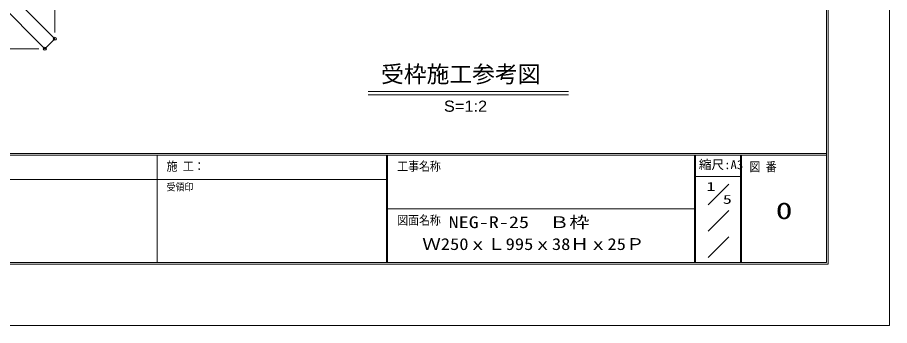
# Model space of a CAD drawing. Units: millimetres, scale not verified. Extents: x -1050 to 1050, y -742 to 742.
# Drawn here: x 340 to 1050, y -742 to -492 of the extents above; entities that cross this region are included whole.
import ezdxf
from ezdxf.enums import TextEntityAlignment as Align

# ---------------------------------------------------------------- set-up
doc = ezdxf.new("R2010")
doc.units = ezdxf.units.MM
doc.header["$LTSCALE"] = 5
doc.header["$PDMODE"] = 32
doc.header["$PDSIZE"] = 2.5
for name, pattern in [('CHAIN1', [8, 5, -1, 1, -1]), ('DASHED1', [1.8, 1.2, -0.6]), ('DOUBLE_CHAIN1', [8.8, 5, -1, 0.6, -0.6, 0.6, -1])]:
    doc.linetypes.add(name, pattern=pattern)
for name, color, linetype, lineweight in [('0-0_7-図\u3000枠', 4, 'Continuous', 9), ('0-1_寸法注釈', 2, 'Continuous', 9), ('0-5_DEFPOINTS', 134, 'Continuous', 9), ('0-8_アンカー', 7, 'Continuous', 9), ('0-B_1-外形線', 7, 'Continuous', 9), ('0-C_2-中心線', 1, 'CHAIN1', 9), ('0-D_3-点\u3000線', 6, 'DASHED1', 9), ('0-F_5-仮想線', 3, 'DOUBLE_CHAIN1', 9), ('1-0_6-寸法文字', 7, 'Continuous', 9)]:
    doc.layers.add(name, color=color, linetype=linetype, lineweight=lineweight)
doc.styles.add('HG丸ｺﾞｼｯｸM-PRO', font='')
doc.styles.add('ＭＳ ゴシック', font='')
doc.styles.get('HG丸ｺﾞｼｯｸM-PRO').set_extended_font_data('HG丸ｺﾞｼｯｸM-PRO')
doc.styles.get('ＭＳ ゴシック').set_extended_font_data('MS Gothic')

# ---------------------------------------------------------------- blocks, each defined once
blk = doc.blocks.new('A$C6EB770D1')
at = {"layer": '0-8_アンカー'}
for p, q in [((130.257, 96.52), (45.237, 11.5)), ((138.388, 88.388), (130.257, 96.52)), ((138.388, 88.388), (53.368, 3.368)), ((0, 11.5), (45.237, 11.5)), ((0, 11.5), (0, 0)), ((0, 0), (45.237, 0))]:
    blk.add_line(p, q, dxfattribs=at)
blk.add_arc((45.237, 11.5), 11.5, 270, 315, dxfattribs=at)

msp = doc.modelspace()

# ---------------------------------------------------------------- linework, layer by layer
at = {"layer": '0-0_7-図\u3000枠'}
for p, q in [((998.75, -691.25), (998.75, 691.25)), ((998.75, -602.5), (-973.75, -602.5)), ((998.75, -603.75), (-973.75, -603.75)), ((453.75, -691.25), (453.75, -603.75)), ((640.5, -691.25), (640.5, -603.75)), ((641.25, -691.25), (641.25, -603.75)), ((891.25, -691.25), (891.25, -603.75)), ((892, -691.25), (892, -603.75)), ((928.75, -691.25), (928.75, -603.75)), ((929.5, -691.25), (929.5, -603.75)), ((640.5, -623.75), (116.25, -623.75)), ((928.75, -621.25), (892, -621.25)), ((919.085, -627.292), (902.216, -644.161)), ((891.25, -647.5), (641.25, -647.5)), ((919.085, -648.767), (902.216, -665.636)), ((919.085, -670.242), (902.216, -687.111)), ((1000, -692.5), (-975, -692.5)), ((998.75, -691.25), (-973.75, -691.25))]:
    msp.add_line(p, q, dxfattribs=at)
at = {"layer": '0-0_7-図\u3000枠', "color": 5}
msp.add_line((998.547, -691.25), (998.75, -691.25), dxfattribs=at)
at = {"layer": '0-0_7-図\u3000枠'}
msp.add_lwpolyline([(-975, 692.5), (1000, 692.5), (1000, -692.5)], dxfattribs=at)
at = {"layer": '0-1_寸法注釈'}
for p, q in [((370.45, -504.065), (370.45, -112.974)), ((357.318, -517.197), (23.705, -517.197)), ((625.573, -552.102), (788.652, -552.102)), ((625.573, -554.602), (788.652, -554.602))]:
    msp.add_line(p, q, dxfattribs=at)
at = {"layer": '0-5_DEFPOINTS'}
msp.add_line((998.547, -691.25), (998.75, -691.25), dxfattribs=at)
msp.add_lwpolyline([(-1050, -742.5), (-1050, 742.5), (1050, 742.5), (1050, -742.5)], close=True, dxfattribs=at)
for p in [(370.45, -509.065), (362.318, -517.197)]:
    msp.add_point(p, dxfattribs=at)
at = {"layer": '0-B_1-外形線'}
msp.add_line((998.547, -691.25), (998.75, -691.25), dxfattribs=at)
at = {"layer": '0-C_2-中心線'}
msp.add_line((998.547, -691.25), (998.75, -691.25), dxfattribs=at)
at = {"layer": '0-D_3-点\u3000線'}
msp.add_line((998.547, -691.25), (998.75, -691.25), dxfattribs=at)
at = {"layer": '0-F_5-仮想線'}
msp.add_line((998.547, -691.25), (998.75, -691.25), dxfattribs=at)
at = {"layer": '1-0_6-寸法文字'}
msp.add_line((998.547, -691.25), (998.75, -691.25), dxfattribs=at)

# ---------------------------------------------------------------- block references
at = {"layer": '0-8_アンカー', "rotation": 270}
msp.add_blockref('A$C6EB770D1', (273.93, -378.808), dxfattribs=at)

# ---------------------------------------------------------------- texts
at = {"layer": '0-0_7-図\u3000枠', "color": 7, "style": 'ＭＳ ゴシック', "width": 0.9}
msp.add_text('施 工：', height=7.216, dxfattribs=at).set_placement((461.438, -618.654), align=Align.BOTTOM_LEFT)
at = {"layer": '0-0_7-図\u3000枠', "color": 5, "style": 'ＭＳ ゴシック'}
for s, height, width, p in [('工事名称', 7.216, 0.9, (649.238, -618.721)), ('縮尺:A3', 7.216, 1.05, (894.697, -617.361)), ('図 番', 7.216, 0.9, (935.941, -619.078)), ('受領印', 5.773, 0.9, (461.438, -634.42)), ('1', 7.216, 1.5, (900.892, -635.039)), ('5', 7.216, 1.5, (914.263, -645.58)), ('0', 13.47, 1.5, (957.299, -659.866)), ('図面名称', 7.216, 0.9, (649.238, -662.626)), ('NEG-R-25\u3000Ｂ枠', 9.621, 1.25, (691.042, -666.081)), ('Ｗ250ｘＬ995ｘ38Ｈｘ25Ｐ', 9.621, 1.15, (669.584, -683.894))]:
    msp.add_text(s, height=height, dxfattribs=dict(at, width=width)).set_placement(p, align=Align.BOTTOM_LEFT)
at = {"layer": '0-1_寸法注釈', "color": 7, "style": 'HG丸ｺﾞｼｯｸM-PRO'}
msp.add_text('受枠施工参考図', height=13.6, dxfattribs=at).set_placement((636.024, -548.745), align=Align.BOTTOM_LEFT)
at = {"layer": '0-1_寸法注釈', "color": 7, "style": 'HG丸ｺﾞｼｯｸM-PRO', "width": 1.1}
msp.add_text('S=1:2', height=9.054, dxfattribs=at).set_placement((687.221, -571.194), align=Align.BOTTOM_LEFT)

doc.saveas('drawing.dxf')
